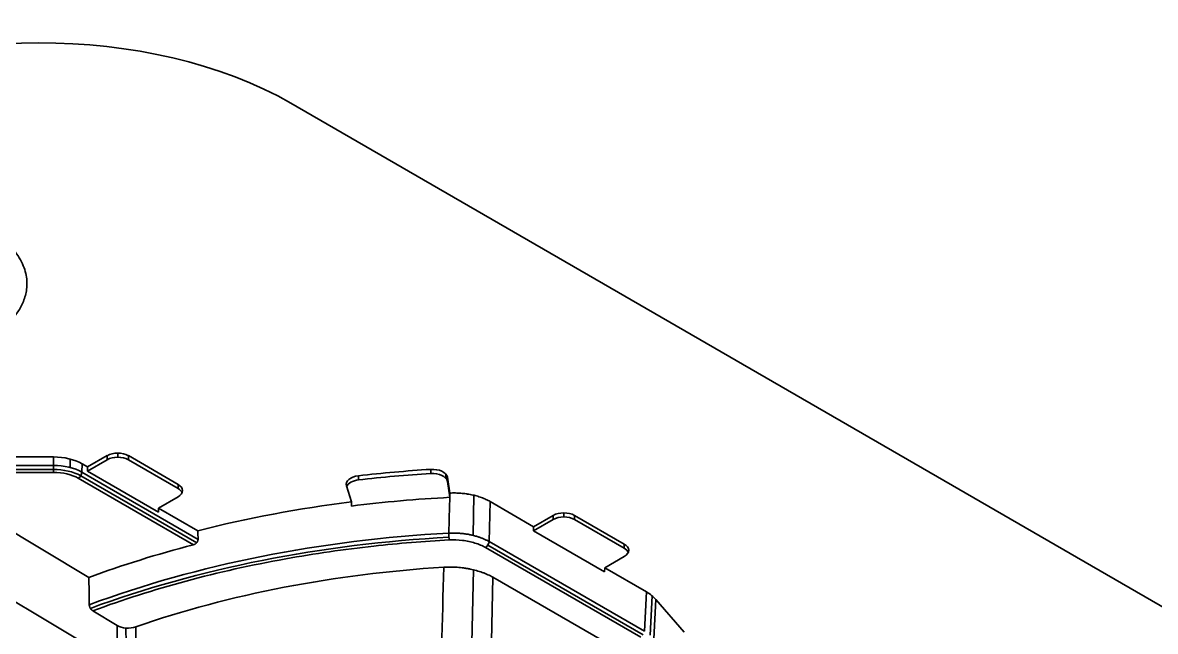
# Model space of a CAD drawing. Header units: millimetres. Extents: x 256 to 2096, y 1004 to 2403.
# Drawn here: x 1623.8 to 1849.3, y 1462.3 to 1583.3 of the extents above; entities that cross this region are included whole.
import ezdxf

# ---------------------------------------------------------------- set-up
doc = ezdxf.new("R2010")
doc.units = ezdxf.units.MM
doc.layers.add('1', color=7, linetype='Continuous', true_color=0xffffff)

msp = doc.modelspace()

# ---------------------------------------------------------------- linework, layer by layer
at = {"layer": '1', "color": 7, "linetype": 'Continuous', "lineweight": 35}
for p, q in [((1677.231, 1567.33), (2022.299, 1368.104)), ((1637.004, 1473.039), (1591.075, 1500.499)), ((1615.293, 1497), (1629.952, 1497)), ((1629.952, 1495.32), (1629.952, 1497)), ((1640.619, 1497.255), (1636.73, 1495.009)), ((1640.619, 1497.255), (1640.619, 1496.438)), ((1642.74, 1497.762), (1642.74, 1496.946)), ((1644.861, 1497.255), (1644.861, 1496.438)), ((1654.761, 1491.539), (1644.861, 1497.255)), ((1629.952, 1495.32), (1615.293, 1495.32)), ((1629.952, 1495.32), (1629.952, 1493.94)), ((1633.279, 1496.584), (1633.264, 1494.906)), ((1635.637, 1495.64), (1635.612, 1493.966)), ((1635.637, 1495.64), (1636.73, 1495.009)), ((1640.619, 1496.438), (1636.717, 1494.186)), ((1636.73, 1495.009), (1636.717, 1494.186)), ((1654.761, 1490.723), (1644.861, 1496.438)), ((1629.952, 1494.508), (1615.293, 1494.508)), ((1629.952, 1493.94), (1615.293, 1493.94)), ((1657.796, 1479.54), (1634.905, 1492.756)), ((1658.467, 1479.954), (1635.399, 1493.273)), ((1658.735, 1480.616), (1635.612, 1493.966)), ((1650.859, 1486.021), (1636.717, 1494.186)), ((1690.655, 1493.261), (1690.655, 1492.445)), ((1705.034, 1494.53), (1705.034, 1493.714)), ((1708.073, 1493.545), (1708.073, 1492.729)), ((1708.346, 1492.964), (1708.346, 1492.148)), ((1708.84, 1489.818), (1708.346, 1492.964)), ((1654.761, 1491.539), (1654.761, 1490.723)), ((1688.283, 1491.256), (1689.27, 1488.083)), ((1708.845, 1488.971), (1708.346, 1492.148)), ((1586.488, 1489.622), (1642.734, 1456.029)), ((1650.872, 1486.844), (1654.761, 1489.09)), ((1689.27, 1488.083), (1689.279, 1487.237)), ((1713.646, 1489.375), (1713.454, 1481.41)), ((1716.657, 1480.174), (1716.842, 1488.144)), ((1725.526, 1483.13), (1716.842, 1488.144)), ((1650.872, 1486.844), (1650.859, 1486.021)), ((1650.872, 1486.844), (1658.689, 1482.331)), ((1731.537, 1485.883), (1731.537, 1485.067)), ((1729.415, 1484.559), (1725.489, 1482.292)), ((1729.415, 1485.376), (1725.526, 1483.13)), ((1729.415, 1485.376), (1729.415, 1484.559)), ((1733.658, 1485.376), (1733.658, 1484.559)), ((1743.558, 1479.66), (1733.658, 1485.376)), ((1743.558, 1478.844), (1733.658, 1484.559)), ((1725.526, 1483.13), (1725.489, 1482.292)), ((1739.631, 1474.128), (1725.489, 1482.292)), ((1746.851, 1461.145), (1715.947, 1478.987)), ((1716.432, 1479.486), (1747.335, 1461.644)), ((1716.657, 1480.174), (1747.56, 1462.332)), ((1743.558, 1479.66), (1743.558, 1478.844)), ((1739.668, 1474.965), (1743.558, 1477.211)), ((1713.564, 1474.554), (1712.831, 1443.91)), ((1739.668, 1474.965), (1739.631, 1474.128)), ((1747.965, 1470.175), (1739.668, 1474.965)), ((1716.672, 1441.15), (1717.398, 1473.078)), ((1717.398, 1473.078), (1740.479, 1459.752)), ((1747.56, 1462.332), (1747.965, 1470.175)), ((1749.11, 1469.384), (1748.706, 1461.541)), ((1749.845, 1468.669), (1749.44, 1460.826)), ((1755.495, 1462.146), (1749.845, 1468.669)), ((1642.632, 1463.506), (1637.768, 1466.414)), ((1642.632, 1463.506), (1642.734, 1456.029)), ((1644.483, 1455.572), (1644.379, 1462.991))]:
    msp.add_line(p, q, dxfattribs=at)
for centre, major_axis, ratio, start_param, end_param in [((1627.026, 1538.344), (71, 0), 0.5773503, 0.7853982, 2.3561945), ((1629.952, 1492.358), (8.04, 0), 0.5773503, 0.7853982, 1.5707963), ((1642.74, 1496.03), (3, 0), 0.5773503, 0.7853982, 2.3561945), ((1642.74, 1495.214), (3, 0), 0.5773503, 0.7853982, 2.3561945), ((1629.952, 1490.698), (-8.005, 0), 0.5773503, 3.9269908, 4.712389), ((1705.358, 1492.808), (3, 0), 0.5773503, 0.0903506, 1.6792832), ((1629.952, 1489.896), (7.987, 0), 0.5773503, 0.8206914, 1.5707963), ((1629.952, 1489.896), (-7.005, 0), 0.5773503, 3.9269908, 4.712389), ((1634.905, 1493.572), (-0.5, -0.866), 0.5773503, 0.7853982, 2.3387412), ((1691.236, 1491.562), (3, 0), 0.5773503, 1.7656723, 3.3192097), ((1691.236, 1490.745), (3, 0), 0.5773503, 1.7656723, 2.9081776), ((1723.27, 1397.862), (-168.424, 0), 0.5773503, 4.8208758, 4.9072649), ((1723.27, 1397.046), (-168.424, 0), 0.5773503, 4.8208758, 4.9072649), ((1705.358, 1491.992), (3, 0), 0.5773503, 0.0903506, 1.6792832), ((1652.639, 1490.315), (3, 0), 0.5773503, 5.4977871, 7.0685835), ((1652.639, 1489.498), (3, 0), 0.5773503, 0.2379263, 0.7853982), ((1723.27, 1397.862), (-159.924, 0), 0.5773503, 4.9266247, 5.1280782), ((1723.27, 1397.046), (-159.871, 0), 0.5773503, 4.8027396, 4.9266367), ((1731.537, 1484.151), (3, 0), 0.5773503, 0.7853982, 2.3561945), ((1731.537, 1483.334), (3, 0), 0.5773503, 0.7853982, 2.3561945), ((1723.27, 1390.188), (159.431, 0), 0.5773503, 1.6626896, 2.1419473), ((1708.732, 1481.313), (-0.053, 1.004), 0.074925, 1.0056819, 2.5241184), ((1723.27, 1395.4), (-159.766, 0), 0.5773503, 5.1346365, 5.2827634), ((1723.27, 1389.41), (-159.381, 0), 0.5773503, 4.8040981, 5.2820578), ((1723.27, 1389.41), (158.428, 0), 0.5773503, 1.7585636, 1.872638), ((1723.27, 1389.41), (158.428, 0), 0.5773503, 1.6626896, 1.7585636), ((1715.947, 1479.808), (-0.502, -0.87), 0.5773503, 0.7853982, 2.3038346), ((1741.436, 1478.436), (3, 0), 0.5773503, 5.4977871, 7.0685835), ((1741.436, 1477.619), (3, 0), 0.5773503, 0.2379263, 0.7853982), ((1723.27, 1389.41), (158.428, 0), 0.5773503, 1.872638, 2.1408639), ((1723.27, 1389.41), (-149.201, 0), 0.5773503, 4.8174801, 5.2540064), ((1740.846, 1466.068), (10.059, 0.012), 0.5770923, 0.4625358, 0.7838416), ((1644.799, 1464.717), (-3.015, 0.002), 0.5781584, 0.7692059, 2.1125101)]:
    msp.add_ellipse(centre, major_axis=major_axis, ratio=ratio, start_param=start_param, end_param=end_param, dxfattribs=at)
for points in [[(1616.842, 1542.377), (1618.281, 1541.547), (1620.747, 1539.764), (1623.399, 1536.574), (1624.624, 1533.428), (1624.761, 1530.616), (1624.166, 1528.168), (1623.07, 1526.034), (1621.603, 1524.141), (1619.606, 1522.265), (1617.757, 1520.991), (1616.682, 1520.37)], [(1708.84, 1489.818), (1708.842, 1489.535), (1708.843, 1489.253), (1708.845, 1488.971)], [(1658.689, 1482.331), (1658.704, 1481.759), (1658.72, 1481.188), (1658.735, 1480.616)], [(1708.732, 1480.493), (1709.636, 1480.535), (1711.378, 1480.481), (1713.899, 1479.954), (1715.299, 1479.354), (1715.947, 1478.987)], [(1707.619, 1475.076), (1707.349, 1464.432), (1707.079, 1453.788), (1706.809, 1443.143)], [(1637.081, 1467.626), (1637.072, 1468.227), (1637.055, 1469.43), (1637.03, 1471.235), (1637.013, 1472.438), (1637.004, 1473.039)], [(1646.457, 1455.805), (1646.422, 1458.278), (1646.388, 1460.75), (1646.353, 1463.223)]]:
    msp.add_open_spline(points, degree=3, dxfattribs=at)
for points, knots in [([(1708.84, 1488.971), (1708.838, 1488.914), (1708.834, 1488.79), (1708.827, 1488.585), (1708.818, 1488.345), (1708.806, 1487.998), (1708.792, 1487.609), (1708.776, 1487.127), (1708.76, 1486.62), (1708.743, 1486.027), (1708.73, 1485.522), (1708.718, 1485.015), (1708.707, 1484.569), (1708.696, 1484.073), (1708.684, 1483.578), (1708.67, 1483.034), (1708.655, 1482.441), (1708.645, 1482.045), (1708.64, 1481.847)], [0, 0, 0, 0, 0.0237003, 0.0524337, 0.0862002, 0.1249997, 0.1982962, 0.2500073, 0.3281803, 0.4115132, 0.5000064, 0.540852, 0.6250006, 0.6876321, 0.7499974, 0.8333316, 0.9166658, 1, 1, 1, 1]), ([(1708.84, 1489.818), (1709.208, 1489.837), (1709.573, 1489.843), (1710.301, 1489.833), (1711.026, 1489.799), (1711.744, 1489.721), (1712.191, 1489.657), (1712.28, 1489.644), (1712.458, 1489.616), (1712.546, 1489.601), (1712.809, 1489.555), (1712.982, 1489.522), (1713.497, 1489.414), (1713.832, 1489.332), (1714.487, 1489.149), (1714.806, 1489.047), (1715.157, 1488.92), (1715.195, 1488.906), (1715.273, 1488.877), (1715.311, 1488.862), (1715.426, 1488.818), (1715.502, 1488.788), (1715.728, 1488.696), (1715.875, 1488.633), (1716.306, 1488.435), (1716.581, 1488.295), (1716.842, 1488.144)], [0, 0, 0, 0, 0.125, 0.125, 0.25, 0.375, 0.375, 0.40625, 0.40625, 0.4375, 0.4375, 0.5, 0.5, 0.625, 0.625, 0.75, 0.75, 0.765625, 0.765625, 0.78125, 0.78125, 0.8125, 0.8125, 0.875, 0.875, 1, 1, 1, 1]), ([(1658.735, 1480.616), (1658.737, 1480.559), (1658.731, 1480.502), (1658.714, 1480.415), (1658.707, 1480.386), (1658.694, 1480.342), (1658.689, 1480.327), (1658.678, 1480.298), (1658.672, 1480.284), (1658.643, 1480.212), (1658.613, 1480.156), (1658.569, 1480.087), (1658.56, 1480.074), (1658.541, 1480.047), (1658.512, 1480.007), (1658.46, 1479.944), (1658.413, 1479.896), (1658.365, 1479.85), (1658.34, 1479.828), (1658.263, 1479.764), (1658.209, 1479.726), (1658.124, 1479.674), (1658.095, 1479.658), (1658.036, 1479.628), (1658.007, 1479.614), (1657.917, 1479.576), (1657.857, 1479.556), (1657.796, 1479.54)], [0, 0, 0, 0, 0.125, 0.125, 0.1875, 0.1875, 0.21875, 0.21875, 0.25, 0.25, 0.375, 0.375, 0.40625, 0.40625, 0.4375, 0.5, 0.5625, 0.5625, 0.625, 0.625, 0.75, 0.75, 0.8125, 0.8125, 0.875, 0.875, 1, 1, 1, 1]), ([(1707.619, 1475.076), (1708.067, 1475.103), (1708.513, 1475.115), (1709.401, 1475.109), (1709.844, 1475.091), (1710.725, 1475.029), (1711.165, 1474.983), (1711.657, 1474.916), (1711.711, 1474.908), (1711.82, 1474.893), (1711.983, 1474.868), (1712.145, 1474.842), (1712.466, 1474.788), (1712.678, 1474.748), (1713.307, 1474.62), (1713.718, 1474.521), (1714.519, 1474.3), (1714.91, 1474.176), (1715.34, 1474.022), (1715.387, 1474.005), (1715.482, 1473.97), (1715.623, 1473.917), (1715.762, 1473.862), (1716.038, 1473.751), (1716.217, 1473.673), (1716.744, 1473.433), (1717.079, 1473.262), (1717.398, 1473.078)], [0, 0, 0, 0, 0.125, 0.125, 0.25, 0.25, 0.375, 0.375, 0.390625, 0.390625, 0.40625, 0.4375, 0.4375, 0.5, 0.5, 0.625, 0.625, 0.75, 0.75, 0.765625, 0.765625, 0.78125, 0.8125, 0.8125, 0.875, 0.875, 1, 1, 1, 1]), ([(1637.768, 1466.414), (1637.723, 1466.441), (1637.679, 1466.472), (1637.614, 1466.526), (1637.592, 1466.545), (1637.561, 1466.575), (1637.55, 1466.585), (1637.529, 1466.606), (1637.519, 1466.617), (1637.467, 1466.673), (1637.428, 1466.72), (1637.373, 1466.796), (1637.355, 1466.822), (1637.329, 1466.862), (1637.32, 1466.876), (1637.303, 1466.903), (1637.295, 1466.917), (1637.256, 1466.986), (1637.227, 1467.043), (1637.196, 1467.116), (1637.19, 1467.131), (1637.178, 1467.161), (1637.172, 1467.176), (1637.156, 1467.22), (1637.146, 1467.25), (1637.12, 1467.339), (1637.106, 1467.397), (1637.094, 1467.47), (1637.092, 1467.485), (1637.088, 1467.513), (1637.084, 1467.556), (1637.081, 1467.598), (1637.081, 1467.626)], [0, 0, 0, 0, 0.125, 0.125, 0.1875, 0.1875, 0.21875, 0.21875, 0.25, 0.25, 0.375, 0.375, 0.4375, 0.4375, 0.46875, 0.46875, 0.5, 0.5, 0.625, 0.625, 0.65625, 0.65625, 0.6875, 0.6875, 0.75, 0.75, 0.875, 0.875, 0.90625, 0.90625, 0.9375, 1, 1, 1, 1])]:
    msp.add_open_spline(points, degree=3, knots=knots, dxfattribs=at)
msp.add_rational_spline([(1716.657, 1480.174), (1714.553, 1481.383), (1711.581, 1481.998), (1708.64, 1481.847)], [1.0000000391, 1.00000003874, 1.00000003874, 1.0000000391], degree=3, dxfattribs=at)

doc.saveas('drawing.dxf')
